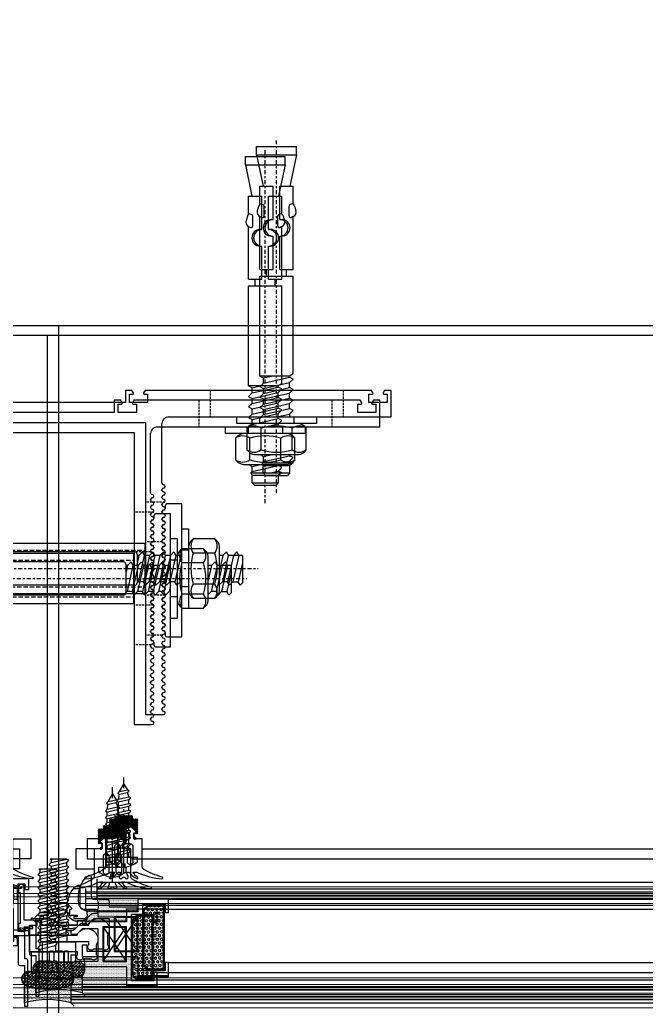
# Model space of a CAD drawing. Header units: inches. Extents: x 4821 to 127877, y 58012 to 433683.
# Drawn here: x 32057.2 to 32245.8, y 80401.4 to 80698.4 of the extents above; entities that cross this region are included whole.
import ezdxf

# ---------------------------------------------------------------- set-up
doc = ezdxf.new("R2010")
doc.units = ezdxf.units.IN
doc.header["$MEASUREMENT"] = 0
for name, pattern in [('$1$Center', [29.999999, 12, -6, 6, -6]), ('$1$DASHDOT', [25.4, 12.7, -6.35, 0, -6.35]), ('$1$DASHED', [19.05, 12.7, -6.35])]:
    doc.linetypes.add(name, pattern=pattern)
for name, color, linetype in [('A-FURN-FIXD', 10, 'Continuous'), ('A-GLAZ', 132, 'Continuous'), ('A-WAL-CMU', 7, 'Continuous'), ('A-WALL', 53, 'Continuous'), ('A-WIN', 141, 'Continuous'), ('HA', 9, 'Continuous')]:
    doc.layers.add(name, color=color, linetype=linetype)

# ---------------------------------------------------------------- blocks, each defined once
blk = doc.blocks.new('$1$M6x25')
at = {"color": 71}
for p, q in [((-6, 4.5), (-6, -4.5)), ((0, 5), (-5.5, 5)), ((0, 5), (0, -5)), ((1.19, 3), (0.82, 2.34)), ((1.85, 2.34), (1.19, 3)), ((3.19, 3), (2.82, 2.34)), ((3.85, 2.34), (3.19, 3)), ((5.19, 3), (4.82, 2.34)), ((5.85, 2.34), (5.19, 3)), ((7.19, 3), (6.82, 2.34)), ((7.85, 2.34), (7.19, 3)), ((9.19, 3), (8.82, 2.34)), ((9.85, 2.34), (9.19, 3)), ((11.19, 3), (10.82, 2.34)), ((11.85, 2.34), (11.19, 3)), ((13.19, 3), (12.82, 2.34)), ((13.85, 2.34), (13.19, 3)), ((15.19, 3), (14.82, 2.34)), ((15.85, 2.34), (15.19, 3)), ((17.19, 3), (16.82, 2.34)), ((17.85, 2.34), (17.19, 3)), ((19.19, 3), (18.82, 2.34)), ((19.85, 2.34), (19.19, 3)), ((21.19, 3), (20.82, 2.34)), ((21.85, 2.34), (21.19, 3)), ((23.19, 3), (22.82, 2.34)), ((23.85, 2.34), (23.19, 3)), ((0.82, 2.34), (0, 2.34)), ((0.82, 2.34), (1.88, -2.34)), ((1.85, 2.34), (2.91, -2.34)), ((2.82, 2.34), (1.85, 2.34)), ((2.82, 2.34), (3.88, -2.34)), ((3.85, 2.34), (4.91, -2.34)), ((4.82, 2.34), (3.85, 2.34)), ((4.82, 2.34), (5.88, -2.34)), ((5.85, 2.34), (6.91, -2.34)), ((6.82, 2.34), (5.85, 2.34)), ((6.82, 2.34), (7.88, -2.34)), ((7.85, 2.34), (8.91, -2.34)), ((8.82, 2.34), (7.85, 2.34)), ((8.82, 2.34), (9.88, -2.34)), ((9.85, 2.34), (10.91, -2.34)), ((10.82, 2.34), (9.85, 2.34)), ((10.82, 2.34), (11.88, -2.34)), ((11.85, 2.34), (12.91, -2.34)), ((12.82, 2.34), (11.85, 2.34)), ((12.82, 2.34), (13.88, -2.34)), ((13.85, 2.34), (14.91, -2.34)), ((14.82, 2.34), (13.85, 2.34)), ((14.82, 2.34), (15.88, -2.34)), ((15.85, 2.34), (16.91, -2.34)), ((16.82, 2.34), (15.85, 2.34)), ((16.82, 2.34), (17.88, -2.34)), ((17.85, 2.34), (18.91, -2.34)), ((18.82, 2.34), (17.85, 2.34)), ((18.82, 2.34), (19.88, -2.34)), ((19.85, 2.34), (20.91, -2.34)), ((20.82, 2.34), (19.85, 2.34)), ((20.82, 2.34), (21.88, -2.34)), ((21.85, 2.34), (22.91, -2.34)), ((22.82, 2.34), (21.85, 2.34)), ((22.82, 2.34), (23.88, -2.34)), ((23.85, 2.34), (24.91, -2.34)), ((24.82, 2.34), (23.85, 2.34)), ((25, 2.66), (24.82, 2.34)), ((24.82, 2.34), (25, 1.56)), ((25, 2.66), (25, -2.34)), ((1.88, -2.34), (0, -2.34)), ((1.88, -2.34), (2.54, -3)), ((2.54, -3), (2.91, -2.34)), ((2.91, -2.34), (3.88, -2.34)), ((3.88, -2.34), (4.54, -3)), ((4.54, -3), (4.91, -2.34)), ((4.91, -2.34), (5.88, -2.34)), ((5.88, -2.34), (6.54, -3)), ((6.54, -3), (6.91, -2.34)), ((6.91, -2.34), (7.88, -2.34)), ((7.88, -2.34), (8.54, -3)), ((8.54, -3), (8.91, -2.34)), ((8.91, -2.34), (9.88, -2.34)), ((9.88, -2.34), (10.54, -3)), ((10.54, -3), (10.91, -2.34)), ((10.91, -2.34), (11.88, -2.34)), ((11.88, -2.34), (12.54, -3)), ((12.54, -3), (12.91, -2.34)), ((12.91, -2.34), (13.88, -2.34)), ((13.88, -2.34), (14.54, -3)), ((14.54, -3), (14.91, -2.34)), ((14.91, -2.34), (15.88, -2.34)), ((15.88, -2.34), (16.54, -3)), ((16.54, -3), (16.91, -2.34)), ((16.91, -2.34), (17.88, -2.34)), ((17.88, -2.34), (18.54, -3)), ((18.54, -3), (18.91, -2.34)), ((18.91, -2.34), (19.88, -2.34)), ((19.88, -2.34), (20.54, -3)), ((20.54, -3), (20.91, -2.34)), ((20.91, -2.34), (21.88, -2.34)), ((21.88, -2.34), (22.54, -3)), ((22.54, -3), (22.91, -2.34)), ((22.91, -2.34), (23.88, -2.34)), ((23.88, -2.34), (24.54, -3)), ((24.54, -3), (24.91, -2.34)), ((24.91, -2.34), (25, -2.34)), ((0, -5), (-5.5, -5))]:
    blk.add_line(p, q, dxfattribs=at)
at = {"color": 2, "linetype": '$1$Center', "ltscale": 10}
blk.add_line((-7.77, 0), (26.88, 0), dxfattribs=at)
at = {"color": 71, "linetype": '$1$DASHED', "ltscale": 100}
for p, q in [((-6, 2.89), (-3, 2.89)), ((-6, 1.44), (-3, 1.44)), ((-6, -1.44), (-3, -1.44)), ((-6, -2.89), (-3, -2.89))]:
    blk.add_line(p, q, dxfattribs=at)
at = {"color": 71}
for centre, start, end in [((-5.5, 4.5), 90, 180), ((-5.5, -4.5), 180, 270)]:
    blk.add_arc(centre, 0.5, start, end, dxfattribs=at)
at = {"color": 71, "linetype": '$1$DASHED', "ltscale": 100}
for centre, radius, start, end in [((-4.2, 2.17), 1.4, 329.0209, 30.9791), ((-8.11, 0), 5.31, 344.2222, 15.7778), ((-4.2, -2.17), 1.4, 329.0209, 30.9791)]:
    blk.add_arc(centre, radius, start, end, dxfattribs=at)
blk = doc.blocks.new('$1$joint silicone 2')
h = blk.add_hatch()
h.set_pattern_fill('AR-SAND', color=11, scale=0.3)
h.set_pattern_definition([(37.5, (18049.9647, 8866.313), (-0.018898007, 0.578047131), [0, -0.456, 0, -0.51, 0, -0.4875]), (7.5, (18049.9647, 8866.313), (0.530933012, 0.84664382), [0, -0.246, 0, -0.411, 0, -0.1575]), (327.5, (18049.5957, 8866.313), (0.934242559, 0.001697716), [0, -0.15, 0, -0.54, 0, -0.705]), (317.5, (18049.5957, 8866.313), (0.90183798, 0.26330267), [0, -0.075, 0, -0.354, 0, -0.405])])
edge = h.paths.add_edge_path()
edge.add_line((-6.23, 1.18), (-6.21, 1.17))
edge.add_line((-6.21, 1.17), (-5.75, 0.91))
edge.add_line((-5.75, 0.91), (-5.19, 0.68))
edge.add_line((-5.19, 0.68), (-4.55, 0.49))
edge.add_line((-4.55, 0.49), (-3.83, 0.33))
edge.add_line((-3.83, 0.33), (-3.05, 0.21))
edge.add_line((-3.05, 0.21), (-2.21, 0.11))
edge.add_line((-2.21, 0.11), (-1.35, 0.05))
edge.add_line((-1.35, 0.05), (-0.45, 0.01))
edge.add_line((-0.45, 0.01), (0.45, -0.01))
edge.add_line((0.45, -0.01), (1.36, 0.01))
edge.add_line((1.36, 0.01), (2.25, 0.05))
edge.add_line((2.25, 0.05), (3.12, 0.11))
edge.add_line((3.12, 0.11), (3.95, 0.21))
edge.add_line((3.95, 0.21), (4.73, 0.33))
edge.add_line((4.73, 0.33), (5.45, 0.49))
edge.add_line((5.45, 0.49), (6.1, 0.68))
edge.add_line((6.1, 0.68), (6.66, 0.91))
edge.add_line((6.66, 0.91), (7.12, 1.17))
edge.add_line((7.12, 1.17), (7.13, 1.18))
edge.add_line((7.13, 1.18), (7.45, 0.83))
edge.add_line((7.45, 0.83), (7.45, -4.17))
edge.add_arc((0.45, -28.17), 25, 73.7398, 106.2602)
edge.add_line((-6.55, -4.17), (-6.55, 0.83))
edge.add_line((-6.55, 0.83), (-6.23, 1.18))
at = {"color": 11}
blk.add_lwpolyline([(-6.23, 1.18), (-6.21, 1.17), (-5.75, 0.91), (-5.19, 0.68), (-4.55, 0.49), (-3.83, 0.33), (-3.05, 0.21), (-2.21, 0.11), (-1.35, 0.05), (-0.45, 0.01), (0.45, -0.01), (1.36, 0.01), (2.25, 0.05), (3.12, 0.11), (3.95, 0.21), (4.73, 0.33), (5.45, 0.49), (6.1, 0.68), (6.66, 0.91), (7.12, 1.17), (7.13, 1.18), (7.45, 0.83), (7.45, -4.17, 0.142857), (-6.55, -4.17), (-6.55, 0.83)], format="xyb", close=True, dxfattribs=at)
blk = doc.blocks.new('$1$butile2')
h = blk.add_hatch(color=11)
h.dxf.hatch_style = 1
h.paths.add_polyline_path([(9.3, 0.2), (0, 0.2), (0, 0), (9.3, 0)])
at = {"color": 11}
blk.add_lwpolyline([(9.3, 0.2), (0, 0.2), (0, 0), (9.3, 0)], close=True, dxfattribs=at)
blk = doc.blocks.new('$1$inner silicone')
h = blk.add_hatch()
h.set_pattern_fill('DOTS', scale=4)
h.paths.add_polyline_path([(12.2, 0), (12.2, -0.2), (12.2, -4), (0, -4, 0.23607), (0, 0)])
at = {"color": 7}
blk.add_line((12.2, -0.2), (12.2, 0), dxfattribs=at)
blk.add_arc((-4, -2), 4.47, 333.4347, 26.5653, dxfattribs=at)
blk = doc.blocks.new('$1$outer silicone')
h = blk.add_hatch()
h.set_pattern_fill('DOTS', scale=4)
h.paths.add_polyline_path([(16.7, 0), (16.7, -5.8), (16.7, -6), (0, -6, 0.293351), (0, 0)])
at = {"color": 7}
blk.add_line((16.7, -5.8), (16.7, -6), dxfattribs=at)
blk.add_arc((-4.67, -3), 5.55, 327.3018, 32.6982, dxfattribs=at)
blk = doc.blocks.new('$1$GTSY500112')
at = {"layer": 'A-FURN-FIXD'}
blk.add_lwpolyline([(5.93, -11.75, 0.57735), (5.07, -11.75, -1), (4.2, -11.25), (4.49, -10.75, 0.965781), (3.64, -10.22, -0.138673), (1.56, -11.98, -1.037842), (1.37, -11.52, 0.283592), (2.23, -10.43, -0.584426), (2.31, -10.4, 1.39494), (2.44, -10), (1.75, -10, 0.111575), (1.32, -10.1, -0.09543), (-6.01, -12, -0.91232), (-6.08, -11.51, 0.076551), (-0.47, -9.14, 0.260148), (0, -8.29), (0, 0), (1.56, 0), (2.11, -0.24), (2.45, 0.05), (2.45, 1.67), (1.96, 1.89), (1.81, 2.1), (1.92, 2.38), (3.29, 3.53), (5.21, 3.03), (5.79, 3.03), (7.71, 3.53), (9.08, 2.38), (9.19, 2.1), (9.03, 1.89), (8.55, 1.67), (8.55, 0.05), (8.88, -0.24), (9.44, 0), (11, 0), (11, -8.29, 0.260148), (11.47, -9.14, 0.076551), (17.08, -11.51, -0.91232), (17, -12, -0.09543), (9.68, -10.1, 0.111575), (9.25, -10), (8.55, -10, 1.39494), (8.69, -10.4, -0.584426), (8.77, -10.43, 0.283592), (9.62, -11.52, -1.037842), (9.43, -11.98, -0.138673), (7.36, -10.22, 0.965781), (6.51, -10.75), (6.8, -11.25, -1)], format="xyb", close=True, dxfattribs=at)
for points in [[(4.13, -0.07), (3.64, 0.42), (3.64, 1.47), (4.13, 1.96), (6.87, 1.96), (7.36, 1.47), (7.36, 0.42), (6.87, -0.07)], [(4.01, -1.58), (4.5, -2.07), (4.5, -7.11), (4.01, -7.6), (3.19, -7.6), (2.7, -7.11), (2.7, -2.07), (3.19, -1.58)], [(7.81, -7.6), (6.99, -7.6), (6.5, -7.11), (6.5, -2.07), (6.99, -1.58), (7.81, -1.58), (8.3, -2.07), (8.3, -7.11)]]:
    blk.add_lwpolyline(points, close=True, dxfattribs=at)
blk = doc.blocks.new('$1$GTSY500502')
at = {"color": 151}
blk.add_lwpolyline([(-1.78, 2.38, -0.668179), (-2.07, 1.7), (-2.35, 1.7), (-2.35, 0), (-2.01, -0.29), (-1.68, 0), (0, 0), (0, -0.49), (-1, -0.49), (-1, -0.99), (1.91, -0.99, 0.15392), (2.48, -0.81, -0.807191), (2.77, -1.07, -0.191853), (2.18, -1.52, -0.072848), (0.68, -1.72), (0, -1.72), (0, -3), (-2.5, -3), (-2.5, -2.5, 0.414214), (-2.8, -2.2), (-8.2, -2.2, 0.414214), (-8.5, -2.5), (-8.5, -3), (-11, -3), (-11, -1.72), (-11.68, -1.72, -0.072848), (-13.18, -1.52, -0.191853), (-13.77, -1.07, -0.807191), (-13.48, -0.81, 0.15392), (-12.91, -0.99), (-10, -0.99), (-10, -0.49), (-11, -0.49), (-11, 0), (-9.32, 0), (-8.99, -0.29), (-8.65, 0), (-8.65, 1.7), (-8.93, 1.7, -0.668179), (-9.22, 2.38), (-7.8, 3.8), (-3.2, 3.8)], format="xyb", close=True, dxfattribs=at)
blk.add_lwpolyline([(-3.64, 0.49), (-4.13, 0), (-6.87, 0), (-7.36, 0.49), (-7.36, 1.47), (-6.87, 1.96), (-4.13, 1.96), (-3.64, 1.47)], close=True, dxfattribs=at)
blk = doc.blocks.new('$1$RHS4.2x22')
at = {"layer": 'A-FURN-FIXD'}
for p, q in [((1.42, 4.1), (0, 4.1)), ((0, -4.1), (0, 4.1)), ((-22, 0), (-20.26, 1.09)), ((-19.72, -1.3), (-22, 0)), ((-19.98, 1.61), (-20.26, 1.09)), ((-19.72, -1.3), (-20.26, 1.09)), ((-19.45, 1.09), (-19.98, 1.61)), ((-18.23, 1.58), (-19.45, 1.09)), ((-18.91, -1.3), (-19.45, 1.09)), ((-17.85, 2.1), (-18.13, 1.58)), ((-17.42, -1.58), (-18.13, 1.58)), ((-17.33, 1.58), (-17.85, 2.1)), ((-16.14, 1.58), (-17.33, 1.58)), ((-16.61, -1.58), (-17.33, 1.58)), ((-15.85, 2.1), (-16.14, 1.58)), ((-15.42, -1.58), (-16.14, 1.58)), ((-15.33, 1.58), (-15.85, 2.1)), ((-14.61, -1.58), (-15.33, 1.58)), ((-14.14, 1.58), (-15.33, 1.58)), ((-13.85, 2.1), (-14.14, 1.58)), ((-13.43, -1.58), (-14.14, 1.58)), ((-13.33, 1.58), (-13.85, 2.1)), ((-12.62, -1.58), (-13.33, 1.58)), ((-12.14, 1.58), (-13.33, 1.58)), ((-11.86, 2.1), (-12.14, 1.58)), ((-11.43, -1.58), (-12.14, 1.58)), ((-11.33, 1.58), (-11.86, 2.1)), ((-10.62, -1.58), (-11.33, 1.58)), ((-10.15, 1.58), (-11.33, 1.58)), ((-9.86, 2.1), (-10.15, 1.58)), ((-9.43, -1.58), (-10.15, 1.58)), ((-9.86, 2.1), (-9.34, 1.58)), ((-8.62, -1.58), (-9.34, 1.58)), ((-8.15, 1.58), (-9.34, 1.58)), ((-7.86, 2.1), (-8.15, 1.58)), ((-7.43, -1.58), (-8.15, 1.58)), ((-7.34, 1.58), (-7.86, 2.1)), ((-6.63, -1.58), (-7.34, 1.58)), ((-6.15, 1.58), (-7.34, 1.58)), ((-5.86, 2.1), (-6.15, 1.58)), ((-5.44, -1.58), (-6.15, 1.58)), ((-5.34, 1.58), (-5.86, 2.1)), ((-4.63, -1.58), (-5.34, 1.58)), ((-4.15, 1.58), (-5.34, 1.58)), ((-3.87, 2.1), (-4.15, 1.58)), ((-3.44, -1.58), (-4.15, 1.58)), ((-3.44, -1.58), (-4.15, 1.58)), ((-3.34, 1.58), (-3.87, 2.1)), ((-2.63, -1.58), (-3.34, 1.58)), ((-2.16, 1.58), (-3.34, 1.58)), ((-1.87, 2.1), (-2.16, 1.58)), ((-1.44, -1.58), (-2.16, 1.58)), ((-1.35, 1.58), (-1.87, 2.1)), ((-0.63, -1.58), (-1.35, 1.58)), ((-0.16, 1.58), (-1.35, 1.58)), ((0, 1.87), (-0.16, 1.58)), ((0, 0.87), (-0.16, 1.58)), ((3.05, 0.46), (2.04, 0.46)), ((2.04, -0.46), (2.04, 0.46)), ((-19.72, -1.3), (-19.2, -1.82)), ((-19.2, -1.82), (-18.91, -1.3)), ((-17.42, -1.58), (-18.91, -1.3)), ((-17.42, -1.58), (-16.9, -2.1)), ((-16.9, -2.1), (-16.61, -1.58)), ((-15.42, -1.58), (-16.61, -1.58)), ((-15.42, -1.58), (-14.9, -2.1)), ((-14.9, -2.1), (-14.61, -1.58)), ((-13.43, -1.58), (-14.61, -1.58)), ((-13.43, -1.58), (-12.9, -2.1)), ((-12.9, -2.1), (-12.62, -1.58)), ((-11.43, -1.58), (-12.62, -1.58)), ((-11.43, -1.58), (-10.91, -2.1)), ((-10.91, -2.1), (-10.62, -1.58)), ((-9.43, -1.58), (-10.62, -1.58)), ((-9.43, -1.58), (-8.91, -2.1)), ((-8.91, -2.1), (-8.62, -1.58)), ((-7.43, -1.58), (-8.62, -1.58)), ((-7.43, -1.58), (-6.91, -2.1)), ((-6.91, -2.1), (-6.63, -1.58)), ((-5.44, -1.58), (-6.63, -1.58)), ((-5.44, -1.58), (-4.91, -2.1)), ((-4.91, -2.1), (-4.63, -1.58)), ((-3.44, -1.58), (-4.63, -1.58)), ((-3.44, -1.58), (-2.92, -2.1)), ((-2.92, -2.1), (-2.63, -1.58)), ((-1.44, -1.58), (-2.63, -1.58)), ((-1.44, -1.58), (-0.92, -2.1)), ((-0.92, -2.1), (-0.63, -1.58)), ((0, -1.58), (-0.63, -1.58)), ((3.05, -0.46), (2.04, -0.46)), ((1.42, -4.1), (0, -4.1))]:
    blk.add_line(p, q, dxfattribs=at)
at = {"layer": 'A-FURN-FIXD', "linetype": '$1$DASHDOT'}
blk.add_line((4.78, 0), (-24, 0), dxfattribs=at)
at = {"layer": 'A-FURN-FIXD'}
for centre, start, end in [((-5.01, -0.91), 9.6294, 37.9057), ((-5.01, 0.91), 322.0943, 350.3706)]:
    blk.add_arc(centre, 8.15, start, end, dxfattribs=at)
blk = doc.blocks.new('$1$Fixed bracket Plan')
at = {"layer": 'A-FURN-FIXD'}
for p, q in [((8, 100), (0, 100)), ((0, 100), (0, 98.02)), ((0, 98.02), (0.75, 97.59)), ((1.2, 97.85), (1.2, 98.8)), ((1.2, 98.8), (3.7, 98.8)), ((3.7, 98.8), (3.7, 93.3)), ((8, 33), (8, 100)), ((0.75, 94.51), (0, 94.08)), ((0, 94.08), (0, 25.92)), ((1.2, 93.3), (1.2, 94.25)), ((3.7, 93.3), (1.2, 93.3)), ((8, 53.5), (8, 77.5)), ((8, 77.5), (10, 77.5)), ((10, 77.5), (10, 53.5)), ((-73.41, 59.5), (-73.41, 71.5)), ((-70.91, 71.5), (-73.41, 71.5)), ((-70.91, 59.5), (-70.91, 71.5)), ((-70.91, 71.5), (-61.41, 69.46)), ((-55.76, 70.78), (-54.12, 71.3)), ((-61.41, 66.5), (-61.41, 70.46)), ((-56.08, 70.46), (-61.41, 70.46)), ((-56.09, 70.18), (-55.94, 69.61)), ((-52.49, 69.24), (-55.46, 69.24)), ((-52.31, 70.52), (-52.04, 69.95)), ((-36.41, 70.46), (-52.28, 70.46)), ((-36.41, 66.5), (-36.41, 70.46)), ((-34.41, 68.46), (-36.41, 68.46)), ((-5.09, 70.46), (-34.41, 70.46)), ((-34.41, 60.46), (-34.41, 70.46)), ((-4.41, 69.42), (-5.09, 70.46)), ((-4.41, 60.5), (-4.41, 69.42)), ((-3.98, 69.42), (-4.41, 69.42)), ((-3.4, 70.46), (-3.98, 69.42)), ((-2.19, 61.51), (-3.98, 69.42)), ((-2.36, 69.42), (-3.4, 70.46)), ((-0.57, 61.51), (-2.36, 69.42)), ((-0.82, 69.42), (-2.36, 69.42)), ((-0.24, 70.46), (-0.82, 69.42)), ((0.97, 61.51), (-0.82, 69.42)), ((0.81, 69.42), (-0.24, 70.46)), ((2.6, 61.51), (0.81, 69.42)), ((2.35, 69.42), (0.81, 69.42)), ((2.92, 70.46), (2.35, 69.42)), ((4.14, 61.51), (2.35, 69.42)), ((3.97, 69.42), (2.92, 70.46)), ((5.76, 61.51), (3.97, 69.42)), ((5.51, 69.42), (3.97, 69.42)), ((6.09, 70.46), (5.51, 69.42)), ((7.3, 61.51), (5.51, 69.42)), ((7.14, 69.42), (6.09, 70.46)), ((8, 65.6), (7.14, 69.42)), ((7.14, 69.42), (8, 69.42)), ((8, 70.66), (10, 70.66)), ((17.92, 70.17), (11.43, 70.17)), ((19.68, 69.42), (19.35, 69.42)), ((20.25, 70.46), (19.68, 69.42)), ((21.47, 61.51), (19.68, 69.42)), ((21.3, 69.42), (20.26, 70.46)), ((21.84, 70.46), (21.3, 69.42)), ((21.84, 67.02), (21.3, 69.42)), ((21.84, 61.13), (21.84, 70.46)), ((21.84, 70.46), (22.59, 69.5)), ((22.59, 61.5), (22.59, 69.5)), ((24.84, 69.5), (22.59, 69.5)), ((24.84, 61.5), (24.84, 69.5)), ((24.84, 69.5), (25.59, 68.75)), ((25.59, 62.25), (25.59, 68.75)), ((-51.41, 66.5), (-61.41, 66.5)), ((-51.41, 66.5), (-51.41, 67.04)), ((-46.41, 66.5), (-46.41, 67.04)), ((-36.41, 66.5), (-46.41, 66.5)), ((-61.41, 60.46), (-61.41, 64.5)), ((-51.41, 64.5), (-61.41, 64.5)), ((-51.41, 63.96), (-51.41, 64.5)), ((-36.41, 64.5), (-46.41, 64.5)), ((-46.41, 63.96), (-46.41, 64.5)), ((-36.41, 60.46), (-36.41, 64.5)), ((-34.41, 62.46), (-36.41, 62.46)), ((-3.73, 61.51), (-4.41, 64.48)), ((19.92, 61.51), (19.35, 64.05)), ((-70.91, 59.5), (-73.41, 59.5)), ((-70.91, 59.5), (-61.41, 61.46)), ((-56.05, 60.46), (-61.41, 60.46)), ((-56.09, 60.82), (-55.94, 61.39)), ((-55.76, 60.22), (-54.12, 59.7)), ((-52.49, 61.76), (-55.46, 61.76)), ((-36.41, 60.46), (-52.32, 60.46)), ((-52.31, 60.48), (-52.04, 61.05)), ((-4.31, 60.46), (-34.41, 60.46)), ((-4.41, 60.56), (-4.31, 60.46)), ((-4.31, 60.46), (-3.73, 61.51)), ((-2.19, 61.51), (-3.73, 61.51)), ((-2.19, 61.51), (-1.14, 60.46)), ((-1.14, 60.46), (-0.57, 61.51)), ((0.97, 61.51), (-0.57, 61.51)), ((0.97, 61.51), (2.02, 60.46)), ((2.02, 60.46), (2.6, 61.51)), ((4.14, 61.51), (2.6, 61.51)), ((4.14, 61.51), (5.19, 60.46)), ((5.19, 60.46), (5.76, 61.51)), ((7.3, 61.51), (5.76, 61.51)), ((7.3, 61.51), (8, 60.81)), ((8, 60.34), (10, 60.34)), ((17.92, 60.82), (11.43, 60.82)), ((19.35, 60.46), (19.92, 61.51)), ((21.47, 61.51), (19.92, 61.51)), ((21.47, 61.51), (21.84, 61.13)), ((22.59, 61.5), (21.84, 61.13)), ((24.84, 61.5), (22.59, 61.5)), ((24.84, 61.5), (25.59, 62.25)), ((10, 53.5), (8, 53.5)), ((49.69, 54.13), (48.65, 53.56)), ((49.69, 52.51), (48.65, 53.56)), ((49.69, 55.26), (57.94, 55.26)), ((49.69, 55.26), (49.69, 54.13)), ((49.69, 54.13), (49.69, 52.5)), ((49.69, 54.13), (57.61, 52.34)), ((51.89, 55.26), (57.61, 53.96)), ((58.65, 54.54), (57.61, 53.96)), ((57.61, 52.34), (57.61, 53.96)), ((57.94, 55.26), (58.65, 54.54)), ((48.65, 50.39), (49.69, 50.97)), ((49.69, 52.51), (57.61, 50.72)), ((49.69, 52.51), (49.69, 50.97)), ((49.69, 50.97), (57.61, 49.18)), ((57.61, 52.34), (58.65, 51.29)), ((58.65, 51.29), (57.61, 50.72)), ((57.61, 50.72), (57.61, 49.18)), ((60.25, 48.35), (47.05, 48.35)), ((49.69, 49.34), (48.65, 50.39)), ((49.69, 49.34), (54.09, 48.35)), ((49.69, 49.34), (49.69, 48.35)), ((57.61, 49.18), (58.43, 48.35)), ((44.73, 46.92), (44.73, 40.43)), ((48.98, 46.92), (48.98, 40.43)), ((58.33, 46.92), (58.33, 40.43)), ((62.58, 40.43), (62.58, 46.92)), ((41.65, 37), (41.65, 39)), ((41.65, 39), (65.65, 39)), ((47.05, 39), (60.25, 39)), ((48.15, 39), (48.15, 37)), ((59.15, 39), (59.15, 37)), ((65.65, 39), (65.65, 37)), ((53.75, 37), (34.2, 37)), ((34.2, 37), (34.2, 32.5)), ((65.65, 37), (41.65, 37)), ((49.69, 36.71), (49.41, 37)), ((49.69, 36.71), (49.69, 35.17)), ((49.69, 36.71), (57.61, 34.92)), ((54.05, 36.7), (53.75, 37)), ((54.35, 36.7), (54.05, 36.7)), ((54.65, 37), (54.35, 36.7)), ((74.2, 37), (54.65, 37)), ((55.59, 37), (57.61, 36.55)), ((57.61, 36.55), (58.65, 35.5)), ((74.2, 32.5), (74.2, 37)), ((48.65, 34.59), (49.69, 35.17)), ((49.69, 33.55), (48.65, 34.59)), ((49.69, 35.17), (57.61, 33.38)), ((49.69, 33.55), (57.61, 31.76)), ((49.69, 33.55), (49.69, 32)), ((58.65, 35.5), (57.61, 34.92)), ((57.61, 34.92), (57.61, 33.38)), ((57.61, 33.38), (58.65, 32.33)), ((27.9, 31), (10, 31)), ((30.1, 31), (29.9, 31)), ((32.3, 31), (32.1, 31)), ((34.5, 31), (34.3, 31)), ((34.7, 32), (35.6, 32)), ((36.7, 31), (36.5, 31)), ((37.6, 32), (37.8, 32)), ((38.9, 31), (38.7, 31)), ((39.8, 32), (40, 32)), ((41.1, 31), (40.9, 31)), ((42, 32), (42.2, 32)), ((43.3, 31), (43.1, 31)), ((44.2, 32), (44.4, 32)), ((45.5, 31), (45.3, 31)), ((46.4, 32), (46.6, 32)), ((47.7, 31), (47.5, 31)), ((48.6, 32), (48.8, 32)), ((48.65, 31.43), (49.69, 32)), ((49.69, 30.38), (48.65, 31.43)), ((49.69, 32), (57.61, 30.22)), ((49.69, 30.38), (49.69, 28.84)), ((49.69, 30.38), (57.61, 28.59)), ((49.9, 31), (49.7, 31)), ((50.8, 32), (51, 32)), ((52.1, 31), (51.9, 31)), ((53, 32), (53.2, 32)), ((54.3, 31), (54.1, 31)), ((55.2, 32), (55.4, 32)), ((56.5, 31), (56.3, 31)), ((57.4, 32), (57.6, 32)), ((58.65, 32.33), (57.61, 31.76)), ((57.61, 31.76), (57.61, 30.22)), ((57.61, 30.22), (58.65, 29.17)), ((58.7, 31), (58.5, 31)), ((59.6, 32), (59.8, 32)), ((60.9, 31), (60.7, 31)), ((61.8, 32), (62, 32)), ((63.1, 31), (62.9, 31)), ((64, 32), (64.2, 32)), ((65.3, 31), (65.1, 31)), ((66.2, 32), (66.4, 32)), ((67.5, 31), (67.3, 31)), ((68.4, 32), (68.6, 32)), ((69.7, 31), (69.5, 31)), ((70.6, 32), (70.8, 32)), ((71.9, 31), (71.7, 31)), ((72.8, 32), (73.7, 32)), ((74.1, 31), (73.9, 31)), ((76.3, 31), (76.1, 31)), ((78.5, 31), (78.3, 31)), ((80.7, 31), (80.5, 31)), ((82.9, 31), (82.7, 31)), ((85.1, 31), (84.9, 31)), ((87.3, 31), (87.1, 31)), ((89.5, 31), (89.3, 31)), ((91.7, 31), (91.5, 31)), ((93.9, 31), (93.7, 31)), ((96.1, 31), (95.9, 31)), ((96.6, 31.5), (96.6, 31.5)), ((97.6, 26), (97.6, 31.5)), ((48.65, 28.27), (49.69, 28.84)), ((49.69, 27.22), (48.65, 28.27)), ((49.69, 28.84), (57.61, 27.05)), ((49.69, 27.22), (57.61, 25.43)), ((49.69, 27.22), (49.69, 25.68)), ((58.65, 29.17), (57.61, 28.59)), ((57.61, 28.59), (57.61, 27.05)), ((57.61, 27.05), (58.65, 26)), ((0, 25.92), (0.75, 25.49)), ((1.2, 25.75), (1.2, 26.7)), ((1.2, 26.7), (3.7, 26.7)), ((3.7, 26.7), (3.7, 21.2)), ((9.7, -26), (9.7, 26)), ((9.7, 26), (97.6, 26)), ((61.15, 25.9), (46.15, 25.9)), ((46.15, 25.9), (46.15, -25.9)), ((48.65, 25.1), (49.69, 25.68)), ((49.69, 24.05), (48.65, 25.1)), ((49.69, 25.68), (57.61, 23.89)), ((49.69, 24.05), (52.14, 23.5)), ((49.69, 24.05), (49.69, 23.5)), ((58.65, 26), (57.61, 25.43)), ((57.61, 25.43), (57.61, 23.89)), ((57.61, 23.89), (57.99, 23.5)), ((61.15, -25.9), (61.15, 25.9)), ((0.75, 22.41), (0, 21.98)), ((0, 21.98), (0, 20)), ((1.2, 21.2), (1.2, 22.15)), ((3.7, 21.2), (1.2, 21.2)), ((48.65, 22.83), (48.65, -38.58)), ((49.32, 23.5), (57.98, 23.5)), ((58.65, 22.83), (58.65, -38.58)), ((0, 20), (3.7, 20)), ((3.7, 20), (3.7, -20))]:
    blk.add_line(p, q, dxfattribs=at)
at = {"layer": 'A-FURN-FIXD', "linetype": '$1$DASHED', "ltscale": 0.05}
for p, q in [((0, 85.5), (8, 85.5)), ((0, 45.5), (8, 45.5)), ((33.65, 31.86), (33.65, 26)), ((45.65, 31.02), (45.65, 26)), ((61.65, 31.93), (61.65, 26)), ((73.65, 31.07), (73.65, 26))]:
    blk.add_line(p, q, dxfattribs=at)
at = {"layer": 'A-FURN-FIXD', "linetype": '$1$Center', "ltscale": 0.1}
for p, q in [((30.95, 65.5), (-75.79, 65.5)), ((53.65, -48.26), (53.65, 59.93))]:
    blk.add_line(p, q, dxfattribs=at)
at = {"layer": 'A-FURN-FIXD', "linetype": '$1$DASHED', "ltscale": 0.1}
for p, q in [((48.15, -25.9), (48.15, 25.9)), ((59.15, -25.9), (59.15, 25.9))]:
    blk.add_line(p, q, dxfattribs=at)
at = {"layer": 'A-FURN-FIXD'}
blk.add_lwpolyline([(11.43, 74.42, 0.202618), (10, 72.1), (10, 58.9, 0.202618), (11.43, 56.57), (17.92, 56.57, 0.202618), (19.35, 58.9), (19.35, 72.1, 0.202618), (17.92, 74.42)], format="xyb", close=True, dxfattribs=at)
for points in [[(11.43, 74.42, 0.330304), (11.43, 70.17, 0.151843), (11.43, 60.82, 0.330304), (11.43, 56.57)], [(17.92, 56.57, 0.330304), (17.92, 60.82, 0.151843), (17.92, 70.17, 0.330304), (17.92, 74.42)]]:
    blk.add_lwpolyline(points, format="xyb", dxfattribs=at)
for centre, radius, start, end in [((0.9, 97.85), 0.3, 240, 0), ((0.9, 94.25), 0.3, 360, 120), ((-53.66, 69.87), 1.5, 25.4904, 107.63), ((-55.61, 70.31), 0.5, 107.63, 195.0687), ((-55.46, 69.74), 0.5, 195.0687, 270), ((-52.49, 69.74), 0.5, 270, 25.4904), ((-48.91, 67.04), 2.5, 0, 180), ((-48.91, 66.45), 2.5, 0, 180), ((-48.91, 64.49), 2.5, 180, 0), ((-48.91, 63.96), 2.5, 180, 0), ((-55.61, 60.69), 0.5, 164.9313, 252.37), ((-55.46, 61.26), 0.5, 90, 164.9313), ((-53.66, 61.13), 1.5, 252.37, 334.5096), ((-52.49, 61.26), 0.5, 334.5096, 90), ((47.57, 44.89), 3.5, 98.6993, 144.5157), ((46.85, 44.06), 3.57, 53.4429, 126.5571), ((53.65, 31.88), 15.75, 72.7319, 107.2681), ((60.45, 44.06), 3.57, 53.4429, 126.5571), ((59.73, 44.89), 3.5, 35.4843, 81.3007), ((47.57, 42.46), 3.5, 215.4843, 261.3007), ((46.85, 43.29), 3.57, 233.4429, 306.5571), ((53.65, 55.47), 15.75, 252.7319, 287.2681), ((60.45, 43.29), 3.57, 233.4429, 306.5571), ((59.73, 42.46), 3.5, 278.6993, 324.5157), ((10, 33), 2, 180, 270), ((27.9, 31.5), 0.5, 270, 0), ((28.9, 31.5), 0.5, 0, 180), ((29.9, 31.5), 0.5, 180, 270), ((30.1, 31.5), 0.5, 270, 360), ((31.1, 31.5), 0.5, 0, 180), ((32.1, 31.5), 0.5, 180, 270), ((32.3, 31.5), 0.5, 270, 360), ((33.3, 31.5), 0.5, 0, 180), ((34.3, 31.5), 0.5, 180, 270), ((34.7, 32.5), 0.5, 180, 270), ((34.5, 31.5), 0.5, 270, 360), ((35.5, 31.5), 0.5, 0, 180), ((35.6, 31.5), 0.5, 0, 90), ((36.5, 31.5), 0.5, 180, 270), ((36.6, 31.5), 0.5, 180, 360), ((36.7, 31.5), 0.5, 270, 360), ((37.6, 31.5), 0.5, 90, 180), ((37.7, 31.5), 0.5, 0, 180), ((37.8, 31.5), 0.5, 0, 90), ((38.7, 31.5), 0.5, 180, 270), ((38.8, 31.5), 0.5, 180, 0), ((38.9, 31.5), 0.5, 270, 360), ((39.8, 31.5), 0.5, 90, 180), ((39.9, 31.5), 0.5, 0, 180), ((40, 31.5), 0.5, 0, 90), ((40.9, 31.5), 0.5, 180, 270), ((41, 31.5), 0.5, 180, 0), ((41.1, 31.5), 0.5, 270, 360), ((42, 31.5), 0.5, 90, 180), ((42.1, 31.5), 0.5, 0, 180), ((42.2, 31.5), 0.5, 0, 90), ((43.1, 31.5), 0.5, 180, 270), ((43.2, 31.5), 0.5, 180, 0), ((43.3, 31.5), 0.5, 270, 360), ((44.2, 31.5), 0.5, 90, 180), ((44.3, 31.5), 0.5, 0, 180), ((44.4, 31.5), 0.5, 0, 90), ((45.3, 31.5), 0.5, 180, 270), ((45.4, 31.5), 0.5, 180, 0), ((45.5, 31.5), 0.5, 270, 360), ((46.4, 31.5), 0.5, 90, 180), ((46.5, 31.5), 0.5, 0, 180), ((46.6, 31.5), 0.5, 0, 90), ((47.5, 31.5), 0.5, 180, 270), ((47.6, 31.5), 0.5, 180, 0), ((47.7, 31.5), 0.5, 270, 360), ((48.6, 31.5), 0.5, 90, 180), ((48.7, 31.5), 0.5, 0, 180), ((48.8, 31.5), 0.5, 0, 90), ((49.7, 31.5), 0.5, 180, 270), ((49.8, 31.5), 0.5, 180, 0), ((49.9, 31.5), 0.5, 270, 360), ((50.8, 31.5), 0.5, 90, 180), ((50.9, 31.5), 0.5, 0, 180), ((51, 31.5), 0.5, 0, 90), ((51.9, 31.5), 0.5, 180, 270), ((52, 31.5), 0.5, 180, 0), ((52.1, 31.5), 0.5, 270, 360), ((53, 31.5), 0.5, 90, 180), ((53.1, 31.5), 0.5, 0, 180), ((53.2, 31.5), 0.5, 0, 90), ((54.1, 31.5), 0.5, 180, 270), ((54.2, 31.5), 0.5, 180, 0), ((54.3, 31.5), 0.5, 270, 360), ((55.2, 31.5), 0.5, 90, 180), ((55.3, 31.5), 0.5, 0, 180), ((55.4, 31.5), 0.5, 0, 90), ((56.3, 31.5), 0.5, 180, 270), ((56.4, 31.5), 0.5, 180, 0), ((56.5, 31.5), 0.5, 270, 360), ((57.4, 31.5), 0.5, 90, 180), ((57.5, 31.5), 0.5, 0, 180), ((57.6, 31.5), 0.5, 0, 90), ((58.5, 31.5), 0.5, 180, 270), ((58.6, 31.5), 0.5, 180, 0), ((58.7, 31.5), 0.5, 270, 360), ((59.6, 31.5), 0.5, 90, 180), ((59.7, 31.5), 0.5, 0, 180), ((59.8, 31.5), 0.5, 0, 90), ((60.7, 31.5), 0.5, 180, 270), ((60.8, 31.5), 0.5, 180, 0), ((60.9, 31.5), 0.5, 270, 360), ((61.8, 31.5), 0.5, 90, 180), ((61.9, 31.5), 0.5, 0, 180), ((62, 31.5), 0.5, 0, 90), ((62.9, 31.5), 0.5, 180, 270), ((63, 31.5), 0.5, 180, 0), ((63.1, 31.5), 0.5, 270, 360), ((64, 31.5), 0.5, 90, 180), ((64.1, 31.5), 0.5, 0, 180), ((64.2, 31.5), 0.5, 0, 90), ((65.1, 31.5), 0.5, 180, 270), ((65.2, 31.5), 0.5, 180, 0), ((65.3, 31.5), 0.5, 270, 360), ((66.2, 31.5), 0.5, 90, 180), ((66.3, 31.5), 0.5, 0, 180), ((66.4, 31.5), 0.5, 0, 90), ((67.3, 31.5), 0.5, 180, 270), ((67.4, 31.5), 0.5, 180, 0), ((67.5, 31.5), 0.5, 270, 360), ((68.4, 31.5), 0.5, 90, 180), ((68.5, 31.5), 0.5, 0, 180), ((68.6, 31.5), 0.5, 0, 90), ((69.5, 31.5), 0.5, 180, 270), ((69.6, 31.5), 0.5, 180, 0), ((69.7, 31.5), 0.5, 270, 360), ((70.6, 31.5), 0.5, 90, 180), ((70.7, 31.5), 0.5, 0, 180), ((70.8, 31.5), 0.5, 360, 90), ((71.7, 31.5), 0.5, 180, 270), ((71.8, 31.5), 0.5, 180, 0), ((71.9, 31.5), 0.5, 270, 360), ((72.8, 31.5), 0.5, 90, 180), ((72.9, 31.5), 0.5, 0, 180), ((73.9, 31.5), 0.5, 180, 270), ((73.7, 32.5), 0.5, 270, 0), ((74.1, 31.5), 0.5, 270, 360), ((75.1, 31.5), 0.5, 0, 180), ((76.1, 31.5), 0.5, 180, 270), ((76.3, 31.5), 0.5, 270, 360), ((77.3, 31.5), 0.5, 0, 180), ((78.3, 31.5), 0.5, 180, 270), ((78.5, 31.5), 0.5, 270, 360), ((79.5, 31.5), 0.5, 0, 180), ((80.5, 31.5), 0.5, 180, 270), ((80.7, 31.5), 0.5, 270, 360), ((81.7, 31.5), 0.5, 0, 180), ((82.7, 31.5), 0.5, 180, 270), ((82.9, 31.5), 0.5, 270, 360), ((83.9, 31.5), 0.5, 0, 180), ((84.9, 31.5), 0.5, 180, 270), ((85.1, 31.5), 0.5, 270, 360), ((86.1, 31.5), 0.5, 0, 180), ((87.1, 31.5), 0.5, 180, 270), ((87.3, 31.5), 0.5, 270, 360), ((88.3, 31.5), 0.5, 0, 180), ((89.3, 31.5), 0.5, 180, 270), ((89.5, 31.5), 0.5, 270, 360), ((90.5, 31.5), 0.5, 0, 180), ((91.5, 31.5), 0.5, 180, 270), ((91.7, 31.5), 0.5, 270, 360), ((92.7, 31.5), 0.5, 0, 180), ((93.7, 31.5), 0.5, 180, 270), ((93.9, 31.5), 0.5, 270, 360), ((94.9, 31.5), 0.5, 0, 180), ((95.9, 31.5), 0.5, 180, 270), ((96.1, 31.5), 0.5, 270, 360), ((97.1, 31.5), 0.5, 0, 180), ((0.9, 25.75), 0.3, 240, 0), ((0.9, 22.15), 0.3, 360, 120), ((49.32, 22.83), 0.667, 90, 180), ((57.98, 22.83), 0.667, 0, 90)]:
    blk.add_arc(centre, radius, start, end, dxfattribs=at)
blk = doc.blocks.new('CURTT')
at = {"layer": 'A-FURN-FIXD', "extrusion": (1.56101e-06, 5.69003e-07, 1)}
h = blk.add_hatch(dxfattribs=at)
h.set_pattern_fill('ANSI38', color=256, scale=5, angle=269.0162, style=0)
h.set_pattern_definition([(314.016209, (926301.3039, -1531526.5551), (0.449464533, 0.434288653), []), (44.016209, (926301.3039, -1531526.5551), (0.464640413, 1.318041838), [1.5625, -0.9375])])
h.paths.add_polyline_path([(906971.32, -1520281.28), (906970.85, -1520281.54), (906970.48, -1520281.83), (906970.2, -1520282.15), (906969.99, -1520282.48), (906969.86, -1520282.82), (906969.79, -1520283.16), (906969.78, -1520283.5), (906969.81, -1520283.84), (906969.9, -1520284.15), (906970.02, -1520284.45), (906970.17, -1520284.72), (906970.35, -1520284.97), (906970.54, -1520285.19), (906970.75, -1520285.38), (906970.97, -1520285.53), (906971.19, -1520285.64), (906971.41, -1520285.71), (906971.63, -1520285.75), (906971.86, -1520285.75), (906972.1, -1520285.73), (906972.37, -1520285.7), (906972.66, -1520285.66), (906972.99, -1520285.61), (906973.36, -1520285.56), (906973.78, -1520285.53), (906974.23, -1520285.5), (906974.73, -1520285.48), (906975.25, -1520285.47), (906975.8, -1520285.46), (906976.36, -1520285.46), (906976.94, -1520285.46), (906977.52, -1520285.46), (906978.1, -1520285.46), (906978.68, -1520285.46), (906979.24, -1520285.46), (906979.79, -1520285.47), (906980.31, -1520285.48), (906980.81, -1520285.5), (906981.26, -1520285.53), (906981.68, -1520285.56), (906982.05, -1520285.61), (906982.38, -1520285.66), (906982.67, -1520285.7), (906982.94, -1520285.73), (906983.18, -1520285.75), (906983.41, -1520285.75), (906983.63, -1520285.71), (906983.85, -1520285.64), (906984.07, -1520285.53), (906984.29, -1520285.38), (906984.5, -1520285.19), (906984.69, -1520284.97), (906984.87, -1520284.72), (906985.02, -1520284.45), (906985.14, -1520284.15), (906985.23, -1520283.84), (906985.26, -1520283.5), (906985.25, -1520283.16), (906985.18, -1520282.82), (906985.05, -1520282.48), (906984.84, -1520282.15), (906984.56, -1520281.83), (906984.19, -1520281.54), (906983.72, -1520281.28), (906983.16, -1520281.05), (906982.52, -1520280.86), (906981.8, -1520280.7), (906981.02, -1520280.58), (906980.19, -1520280.48), (906979.32, -1520280.42), (906978.43, -1520280.38), (906977.52, -1520280.37), (906976.61, -1520280.38), (906975.72, -1520280.42), (906974.85, -1520280.48), (906974.02, -1520280.58), (906973.24, -1520280.7), (906972.52, -1520280.86), (906971.88, -1520281.05)])
h = blk.add_hatch(dxfattribs=at)
h.set_pattern_fill('HEX', color=256, scale=3, angle=269.0162)
h.set_pattern_definition([(269.016209, (911817.6279, -1524917.32826), (0.64942331, -0.01115195), [0.375, -0.75]), (29.016209, (911817.6279, -1524917.32826), (-0.315053783, 0.56799306), [0.375, -0.75]), (329.016209, (911817.6215, -1524917.7032), (0.334369526, 0.55684111), [0.375, -0.75])])
edge = h.paths.add_edge_path()
edge.add_line((907008.72, -1520302.35), (907004.47, -1520302.35))
edge.add_arc((907004.47, -1520302.05), 0.3, 1304.9998, 1349.9998, ccw=False)
edge.add_line((907004.26, -1520302.26), (907003.11, -1520301.11))
edge.add_arc((907003.32, -1520300.9), 0.3, 1259.9998, 1304.9998, ccw=False)
edge.add_line((907003.02, -1520300.9), (907003.02, -1520284.9))
edge.add_arc((907003.32, -1520284.9), 0.3, 1214.9998, 1259.9998, ccw=False)
edge.add_line((907003.11, -1520284.68), (907004.26, -1520283.54))
edge.add_arc((907004.47, -1520283.75), 0.3, 1169.9998, 1214.9998, ccw=False)
edge.add_line((907004.47, -1520283.45), (907008.72, -1520283.45))
edge.add_arc((907008.72, -1520283.75), 0.3, 1079.9998, 1169.9998, ccw=False)
edge.add_line((907009.02, -1520283.75), (907009.02, -1520302.05))
edge.add_arc((907008.72, -1520302.05), 0.3, 1349.9998, 1439.9998, ccw=False)
at = {"layer": 'A-WIN', "extrusion": (1.56101e-06, 5.69003e-07, 1)}
h = blk.add_hatch(dxfattribs=at)
h.set_pattern_fill('ANSI32', color=256, angle=269.0162)
h.set_pattern_definition([(314.016209, (919015.14624, -1539070.82796), (0.26967872, 0.2605731915), []), (314.016209, (919015.1432, -1539071.0047), (0.26967872, 0.2605731915), [])])
h.paths.add_polyline_path([(906992.77, -1520328.6), (906994.27, -1520328.6), (906994.27, -1520329.6), (906996.72, -1520329.6), (906997.02, -1520329.9), (906997.32, -1520329.6), (906999.77, -1520329.6), (906999.77, -1520328.6), (907001.27, -1520328.6), (907001.27, -1520324.1), (907000.27, -1520324.1), (907000.27, -1520323.5), (907001.17, -1520322.6), (907000.96, -1520322.6), (907000.41, -1520322.36), (907000.08, -1520322.65), (907000.08, -1520324.27), (907000.56, -1520324.48), (907000.71, -1520324.69), (907000.61, -1520324.97), (906999.24, -1520326.13), (906997.31, -1520325.63), (906996.74, -1520325.63), (906994.81, -1520326.13), (906993.44, -1520324.97), (906993.34, -1520324.69), (906993.49, -1520324.48), (906993.98, -1520324.27), (906993.98, -1520322.65), (906993.64, -1520322.36), (906993.09, -1520322.6), (906992.87, -1520322.6), (906993.77, -1520323.5), (906993.77, -1520324.1), (906992.77, -1520324.1)])
at = {"layer": 'A-FURN-FIXD', "extrusion": (1.56101e-06, 5.69003e-07, 1)}
for p, q in [((906994.32, -1520298.9, 1.15), (907001.02, -1520288.9, 1.15)), ((906994.32, -1520288.9, 1.15), (907001.02, -1520298.9, 1.15)), ((906989.02, -1520304.6, 1.15), (906989.02, -1520310.6, 1.15))]:
    blk.add_line(p, q, dxfattribs=at)
at = {"layer": 'A-FURN-FIXD', "extrusion": (1.56101e-06, 5.69003e-07, 1), "elevation": 0.55}
for points in [[(906971.02, -1520289.5), (906970.62, -1520289.5), (906970.62, -1520297.1, -0.414214), (906969.62, -1520298.1), (906967.02, -1520298.1), (906967.02, -1520308.4), (906966.36, -1520308.93, -0.352941), (906965.98, -1520308.93), (906965.32, -1520308.4), (906965.32, -1520306.4), (906965.82, -1520306.4), (906965.82, -1520297.15), (906965.32, -1520297.15), (906965.32, -1520295.4), (906965.98, -1520294.87, -0.352941), (906966.36, -1520294.87), (906967.02, -1520295.4), (906967.02, -1520296.1), (906968.62, -1520296.1), (906968.62, -1520288, -0.414214), (906969.12, -1520287.5), (906970.52, -1520287.5), (906970.52, -1520275.2), (906971.52, -1520275.2), (906971.52, -1520289, -0.414214)], [(906985.5, -1520298.19, 0.198912), (906984.79, -1520297.9), (906984.52, -1520297.9), (906984.52, -1520296.9), (906986.32, -1520296.9), (906988.02, -1520298.6), (906992.62, -1520298.6), (906992.62, -1520288.7), (906986.02, -1520288.7), (906986.02, -1520290.6), (906984.52, -1520290.6), (906984.52, -1520287.2), (907001.22, -1520287.2), (907001.22, -1520281.4), (907010.52, -1520281.4), (907010.52, -1520285.4), (907009.52, -1520285.4), (907009.52, -1520282.9), (907002.72, -1520282.9), (907002.72, -1520302.9), (907009.52, -1520302.9), (907009.52, -1520300.4), (907010.52, -1520300.4), (907010.52, -1520304.4), (907001.22, -1520304.4), (907001.22, -1520300.6), (906989.02, -1520300.6), (906989.02, -1520300.1), (906988.02, -1520300.1, -0.198912), (906986.96, -1520299.66)], [(907009.32, -1520302.35, -0.414214), (907009.02, -1520302.65), (907004.34, -1520302.65, -0.198912), (907004.13, -1520302.56), (907002.81, -1520301.24, -0.198912), (907002.72, -1520301.02), (907002.72, -1520284.77, -0.198912), (907002.81, -1520284.56), (907004.13, -1520283.24, -0.198912), (907004.34, -1520283.15), (907009.02, -1520283.15, -0.414214), (907009.32, -1520283.45)], [(907008.72, -1520302.35), (907004.47, -1520302.35, -0.198912), (907004.26, -1520302.26), (907003.11, -1520301.11, -0.198912), (907003.02, -1520300.9), (907003.02, -1520284.9, -0.198912), (907003.11, -1520284.68), (907004.26, -1520283.54, -0.198912), (907004.47, -1520283.45), (907008.72, -1520283.45, -0.414214), (907009.02, -1520283.75), (907009.02, -1520302.05, -0.414214)], [(906992.12, -1520293.62), (906992.12, -1520290.81, 1.010051), (906990.71, -1520289.4), (906987.93, -1520289.4, 1.010051), (906986.52, -1520290.81), (906986.52, -1520291.6), (906972.02, -1520291.6), (906972.02, -1520296.6), (906986.37, -1520296.6, 1.08744)], [(906987.22, -1520305.4, -0.414214), (906988.22, -1520304.4), (906989.62, -1520304.4), (906989.62, -1520304.4), (906991.02, -1520304.4), (906991.02, -1520304.4), (906991.92, -1520304.4, 0.414214), (906992.62, -1520303.7), (906992.62, -1520302.1), (907001.02, -1520302.1), (907001.02, -1520300.8), (906991.02, -1520300.8), (906991.02, -1520300.8), (906989.62, -1520300.8), (906989.62, -1520300.8), (906986.42, -1520300.8, 0.414214), (906983.42, -1520303.8), (906983.42, -1520305.47, 0.231514), (906986.41, -1520311.59, 0.624419), (906987.22, -1520311.2)]]:
    blk.add_lwpolyline(points, format="xyb", close=True, dxfattribs=at)
for points in [[(907001.22, -1520299.1), (906994.12, -1520299.1), (906994.12, -1520288.7), (907001.22, -1520288.7)], [(907001.02, -1520298.9), (906994.32, -1520298.9), (906994.32, -1520288.9), (907001.02, -1520288.9)]]:
    blk.add_lwpolyline(points, close=True, dxfattribs=at)
at = {"layer": 'A-FURN-FIXD', "extrusion": (1.56101e-06, 5.69003e-07, 1), "elevation": 1.7}
blk.add_lwpolyline([(906947.22, -1520373.8), (906947.22, -1520373.8, -0.414214), (906946.72, -1520374.3), (906946.22, -1520374.3), (906946.22, -1520373.1), (906943.72, -1520373.1), (906943.72, -1520378.1), (906946.22, -1520378.1), (906946.22, -1520376.9), (906946.72, -1520376.9, -0.414214), (906947.22, -1520377.4), (906947.22, -1520379.6), (906915.52, -1520379.6), (906915.52, -1520376), (906917.22, -1520376, -0.414214), (906917.72, -1520376.5), (906917.72, -1520377), (906916.52, -1520377), (906916.52, -1520378.6), (906921.52, -1520378.6), (906921.52, -1520377), (906920.32, -1520377), (906920.32, -1520376.5, -0.414214), (906920.82, -1520376), (906924.92, -1520376), (906924.92, -1520376.9), (906923.42, -1520376.9), (906923.42, -1520378.1), (906936.12, -1520378.1), (906936.12, -1520376.9), (906934.62, -1520376.9), (906934.62, -1520376), (906936.12, -1520376), (906936.12, -1520362.9), (906936.42, -1520362.6), (906936.12, -1520362.3), (906936.12, -1520351.4), (906936.42, -1520351.1), (906936.12, -1520350.8), (906936.12, -1520342.1), (906933.12, -1520342.1), (906933.12, -1520340.6), (906937.12, -1520340.6), (906937.12, -1520329.4), (906937.42, -1520329.1), (906937.12, -1520328.8), (906937.12, -1520308.28), (906941.93, -1520307.41), (906941.93, -1520308.6), (906952.52, -1520308.6), (906952.52, -1520301.6), (906953.87, -1520301.6), (906954.77, -1520302.5), (906954.77, -1520303.1), (906953.77, -1520303.1), (906953.77, -1520308.6), (906963.72, -1520308.6), (906963.72, -1520303.1), (906961.27, -1520303.1), (906961.27, -1520302.5), (906962.17, -1520301.6), (906963.72, -1520301.6), (906963.72, -1520293.5), (906968.42, -1520293.5), (906968.42, -1520295.3, -0.414214), (906967.82, -1520295.9), (906967.22, -1520295.9), (906967.22, -1520294.7), (906965.22, -1520294.7), (906965.22, -1520309.1), (906967.22, -1520309.1), (906967.22, -1520307.4), (906968.42, -1520307.4), (906968.42, -1520310.6), (906947.22, -1520310.6), (906947.22, -1520373.8)], format="xyb", dxfattribs=at)
blk.add_lwpolyline([(906963.52, -1520322.6), (906969.02, -1520322.6), (906969.02, -1520316.6), (906963.52, -1520316.6)], dxfattribs=at)
blk.add_lwpolyline([(906963.52, -1520322.6), (906969.02, -1520322.6), (906969.02, -1520316.6), (906963.52, -1520316.6)], dxfattribs=at)
at = {"layer": 'A-GLAZ', "extrusion": (1.56101e-06, 5.69003e-07, 1)}
for p, q in [((906977.52, -1520222.77, 1.15), (906977.52, -1520477.07, 1.15)), ((905511.46, -1520273.69, 0), (907611.94, -1520275.19, 0)), ((905511.46, -1520277.69, 0), (907612.95, -1520279.19, 0)), ((905511.46, -1520279.69, 0), (907612.95, -1520281.19, 0)), ((905511.46, -1520305.09, 0), (907608.45, -1520306.59, 0)), ((905511.46, -1520307.09, 0), (907608.45, -1520308.59, 0))]:
    blk.add_line(p, q, dxfattribs=at)
at = {"layer": 'A-GLAZ', "extrusion": (-1.56101e-06, 5.69003e-07, 1)}
for p, q in [((906984.52, -1520276.2, 0), (908415.26, -1520276.19, 0)), ((906984.52, -1520277.2, 0), (908415.26, -1520277.19, 0)), ((906984.52, -1520278.2, 0), (908415.26, -1520278.19, 0)), ((906984.52, -1520280.2, 0), (908415.26, -1520280.19, 0)), ((907010.52, -1520285.4, 0), (908342.96, -1520285.39, 0)), ((906989.02, -1520305.6, 0), (908364.46, -1520305.59, 0)), ((907010.52, -1520304.4, 0), (908342.96, -1520304.39, 0)), ((906989.02, -1520307.6, 0), (908364.46, -1520307.59, 0)), ((906989.02, -1520309.6, 0), (908364.46, -1520309.59, 0)), ((907002.52, -1520319.6, 0), (908349.46, -1520319.59, 0))]:
    blk.add_line(p, q, dxfattribs=at)
at = {"layer": 'A-WIN', "extrusion": (1.56101e-06, 5.69003e-07, 1)}
for p, q in [((906984.52, -1520276.2, 1.15), (906985.52, -1520275.2, 1.15)), ((906984.52, -1520281.2, 1.15), (906984.52, -1520276.2, 1.15)), ((906984.52, -1520281.2, 1.15), (906984.52, -1520276.2, 1.15)), ((906984.52, -1520281.2, 1.15), (906984.2, -1520281.55, 1.15)), ((906984.52, -1520281.2, 1.15), (906984.2, -1520281.55, 1.15)), ((907010.52, -1520304.4, 1.15), (907010.52, -1520304.6, 1.15))]:
    blk.add_line(p, q, dxfattribs=at)
blk.add_lwpolyline([(906971.32, -1520281.28), (906970.85, -1520281.54), (906970.48, -1520281.83), (906970.2, -1520282.15), (906969.99, -1520282.48), (906969.86, -1520282.82), (906969.79, -1520283.16), (906969.78, -1520283.5), (906969.81, -1520283.84), (906969.9, -1520284.15), (906970.02, -1520284.45), (906970.17, -1520284.72), (906970.35, -1520284.97), (906970.54, -1520285.19), (906970.75, -1520285.38), (906970.97, -1520285.53), (906971.19, -1520285.64), (906971.41, -1520285.71), (906971.63, -1520285.75), (906971.86, -1520285.75), (906972.1, -1520285.73), (906972.37, -1520285.7), (906972.66, -1520285.66), (906972.99, -1520285.61), (906973.36, -1520285.56), (906973.78, -1520285.53), (906974.23, -1520285.5), (906974.73, -1520285.48), (906975.25, -1520285.47), (906975.8, -1520285.46), (906976.36, -1520285.46), (906976.94, -1520285.46), (906977.52, -1520285.46), (906978.1, -1520285.46), (906978.68, -1520285.46), (906979.24, -1520285.46), (906979.79, -1520285.47), (906980.31, -1520285.48), (906980.81, -1520285.5), (906981.26, -1520285.53), (906981.68, -1520285.56), (906982.05, -1520285.61), (906982.38, -1520285.66), (906982.67, -1520285.7), (906982.94, -1520285.73), (906983.18, -1520285.75), (906983.41, -1520285.75), (906983.63, -1520285.71), (906983.85, -1520285.64), (906984.07, -1520285.53), (906984.29, -1520285.38), (906984.5, -1520285.19), (906984.69, -1520284.97), (906984.87, -1520284.72), (906985.02, -1520284.45), (906985.14, -1520284.15), (906985.23, -1520283.84), (906985.26, -1520283.5), (906985.25, -1520283.16), (906985.18, -1520282.82), (906985.05, -1520282.48), (906984.84, -1520282.15), (906984.56, -1520281.83), (906984.19, -1520281.54), (906983.72, -1520281.28), (906983.16, -1520281.05), (906982.52, -1520280.86), (906981.8, -1520280.7), (906981.02, -1520280.58), (906980.19, -1520280.48), (906979.32, -1520280.42), (906978.43, -1520280.38), (906977.52, -1520280.37), (906976.61, -1520280.38), (906975.72, -1520280.42), (906974.85, -1520280.48), (906974.02, -1520280.58), (906973.24, -1520280.7), (906972.52, -1520280.86), (906971.88, -1520281.05)], close=True, dxfattribs=at)
at = {"layer": 'A-WIN', "extrusion": (1.56101e-06, 5.69003e-07, 1), "elevation": 1.7}
blk.add_lwpolyline([(906991.52, -1520322.6), (906986.02, -1520322.6), (906986.02, -1520316.6), (906991.52, -1520316.6)], dxfattribs=at)
at = {"layer": 'A-FURN-FIXD', "extrusion": (-1.56101e-06, -5.69003e-07, -1), "zscale": -1}
for name, p, rotation in [('$1$joint silicone 2', (-906977.07, -1520280.37, -1.7), 180.0002189599175), ('$1$M6x25', (-906977.52, -1520291.6, -1.7), 270.0002189599174), ('$1$GTSY500502', (-906983.02, -1520299.6, -1.7), 180.0002189599175), ('$1$inner silicone', (-906989.02, -1520304.6, -1.7), 180.0002189599175), ('$1$GTSY500112', (-906952.52, -1520322.6, -1.7), 180.0002189599175)]:
    blk.add_blockref(name, p, dxfattribs=dict(at, rotation=rotation))
at = {"layer": 'A-WIN', "extrusion": (-1.56101e-06, -5.69003e-07, -1)}
for name, p, zscale, rotation in [('$1$outer silicone', (-906984.52, -1520287.2, -1.7), -1, 180.0002189599175), ('$1$butile2', (-907010.52, -1520281.4, -1.7), -1, 0.0002189599173670872), ('$1$RHS4.2x22', (-906997.02, -1520317.1, -1.7), -1.000000000000001, 90.00021895991739), ('$1$Fixed bracket Plan', (-906977.52, -1520457.6, -1.7), -1.000000000000001, 90.00021895991739)]:
    blk.add_blockref(name, p, dxfattribs=dict(at, zscale=zscale, rotation=rotation))
at = {"layer": 'A-WIN', "extrusion": (1.56101e-06, 5.69003e-07, 1), "rotation": 179.9997810400824}
blk.add_blockref('$1$GTSY500112', (907002.52, -1520322.6, 1.7), dxfattribs=at)
blk = doc.blocks.new('FIRST SLAB EDGE')
at = {"layer": 'A-WIN', "xscale": -1, "rotation": 180}
blk.add_blockref('CURTT', (238156.09, -3250713.17, -1.15), dxfattribs=at)

msp = doc.modelspace()

# ---------------------------------------------------------------- linework, layer by layer
at = {"layer": 'A-WALL'}
for points in [[(82878.35, 99398.84), (82878.35, 89403.89), (87607.73, 89403.89), (87607.73, 80606.26), (82877.73, 80606.26), (82878.35, 68907.53), (66212.73, 68907.53), (66212.73, 82278.83), (51099.37, 82278.83), (51099.37, 68907.53), (34432.45, 68907.53), (34433.06, 80606.26), (29702.76, 80606.26), (29700.08, 89403.8), (34433.06, 89403.89), (34433.06, 99398.84), (82878.35, 99398.84)], [(82874.95, 99395.85), (82874.95, 89400.91), (87604.33, 89400.91), (87604.33, 80603.28), (82874.33, 80603.28), (82874.95, 68904.55), (66209.33, 68904.55), (66209.33, 82275.84), (51095.97, 82275.84), (51095.97, 68904.55), (34429.05, 68904.55), (34429.66, 80603.28), (29699.36, 80603.28), (29696.68, 89400.82), (34429.66, 89400.91), (34429.66, 99395.85), (82874.95, 99395.85)]]:
    msp.add_lwpolyline(points, dxfattribs=at)
at = {"layer": 'HA', "elevation": 0}
for points in [[(51099.37, 68907.53), (34433.76, 68907.53), (34433.76, 80606.26), (29702.76, 80606.26), (29702.24, 89401.61), (34433.06, 89401.61), (34433.06, 99398.84), (82878.35, 99398.84), (82878.35, 89403.89), (87607.73, 89403.89), (87579.03, 80606.26), (82878.35, 80606.26), (82878.35, 68907.53), (34432.45, 68910.07)], [(51095.97, 68904.55), (34430.36, 68904.55), (34430.36, 80603.28), (29699.36, 80603.28), (29698.84, 89398.62), (34429.66, 89398.62), (34429.66, 99395.85), (82874.95, 99395.86), (82874.95, 89400.91), (87604.33, 89400.91), (87575.63, 80603.28), (82874.95, 80603.28), (82874.95, 68904.55), (34429.05, 68907.09)]]:
    msp.add_lwpolyline(points, dxfattribs=at)

# ---------------------------------------------------------------- block references
at = {"layer": 'A-WAL-CMU'}
for p in [(-1113064.6, 1810842.37, 0), (-1113068, 1810839.38, 0)]:
    msp.add_blockref('FIRST SLAB EDGE', p, dxfattribs=at)

doc.saveas('drawing.dxf')
